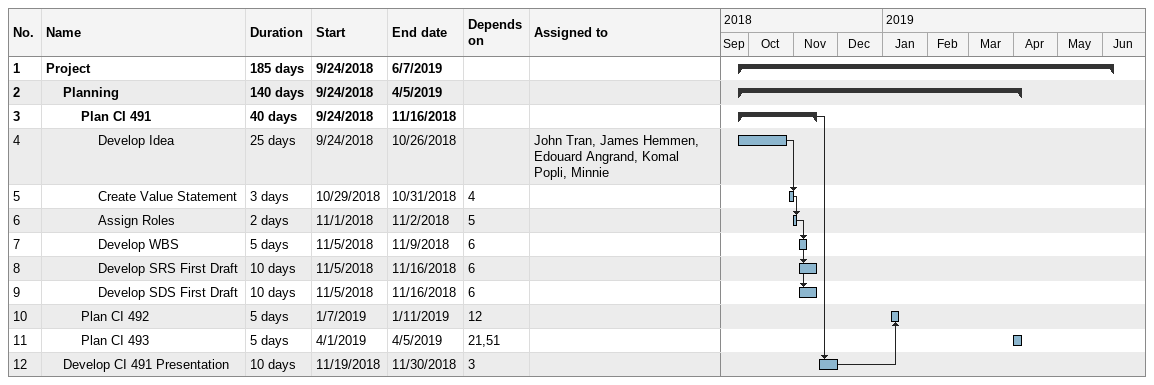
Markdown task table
| ID | Level | Task | Duration | Start | Finish | Predecessors | Resources |
|---|---|---|---|---|---|---|---|
| 1 | 1 | **Project** | 185d | 2018-09-24 | 2019-06-07 |  |  |
| 2 | 2 | **Planning** | 140d | 2018-09-24 | 2019-04-05 |  |  |
| 3 | 3 | **Plan CI 491** | 40d | 2018-09-24 | 2018-11-16 |  |  |
| 4 | 4 | Develop Idea | 25d | 2018-09-24 | 2018-10-26 |  | John Tran, James Hemmen, Edouard Angrand, Komal Popli, Minnie |
| 5 | 4 | Create Value Statement | 3d | 2018-10-29 | 2018-10-31 | 4 |  |
| 6 | 4 | Assign Roles | 2d | 2018-11-01 | 2018-11-02 | 5 |  |
| 7 | 4 | Develop WBS | 5d | 2018-11-05 | 2018-11-09 | 6 |  |
| 8 | 4 | Develop SRS First Draft | 10d | 2018-11-05 | 2018-11-16 | 6 |  |
| 9 | 4 | Develop SDS First Draft | 10d | 2018-11-05 | 2018-11-16 | 6 |  |
| 10 | 3 | Plan CI 492 | 5d | 2019-01-07 | 2019-01-11 | 12 |  |
| 11 | 3 | Plan CI 493 | 5d | 2019-04-01 | 2019-04-05 | 21, 51 |  |
| 12 | 2 | Develop CI 491 Presentation | 10d | 2018-11-19 | 2018-11-30 | 3 |  |
